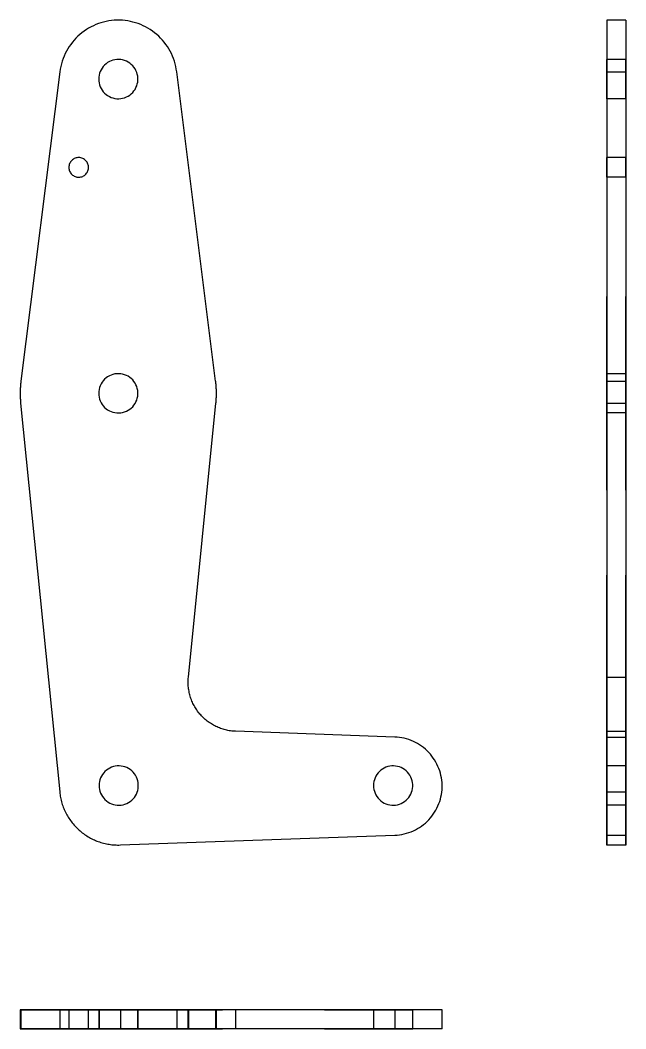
# Model space of a CAD drawing. Extents: x 0 to 0.593, y 0 to 0.988.
import ezdxf

# ---------------------------------------------------------------- set-up
doc = ezdxf.new("R2010")
doc.units = 0
doc.linetypes.add('HIDDEN', pattern=[0.040385, 0.026937, -0.013448])
for name, color, linetype in [('FRONT', 7, 'CONTINUOUS'), ('LEFT', 7, 'CONTINUOUS'), ('LEFT_HID', 7, 'HIDDEN'), ('TOP', 7, 'CONTINUOUS'), ('TOP_HID', 7, 'HIDDEN')]:
    doc.layers.add(name, color=color, linetype=linetype)

msp = doc.modelspace()

# ---------------------------------------------------------------- linework, layer by layer
at = {"layer": 'FRONT'}
for p, q in [((0.064847, 0.978455), (0.062657, 0.976968)), ((0.067103, 0.97984), (0.064847, 0.978455)), ((0.06942, 0.98112), (0.067103, 0.97984)), ((0.071793, 0.982293), (0.06942, 0.98112)), ((0.074217, 0.983355), (0.071793, 0.982293)), ((0.076688, 0.984305), (0.074217, 0.983355)), ((0.0792, 0.985141), (0.076688, 0.984305)), ((0.081747, 0.985861), (0.0792, 0.985141)), ((0.084325, 0.986463), (0.081747, 0.985861)), ((0.086928, 0.986946), (0.084325, 0.986463)), ((0.08955, 0.987309), (0.086928, 0.986946)), ((0.092186, 0.987552), (0.08955, 0.987309)), ((0.09483, 0.987673), (0.092186, 0.987552)), ((0.097477, 0.987673), (0.09483, 0.987673)), ((0.100122, 0.987552), (0.097477, 0.987673)), ((0.102758, 0.987309), (0.100122, 0.987552)), ((0.10538, 0.986946), (0.102758, 0.987309)), ((0.107983, 0.986463), (0.10538, 0.986946)), ((0.11056, 0.985861), (0.107983, 0.986463)), ((0.113108, 0.985141), (0.11056, 0.985861)), ((0.11562, 0.984305), (0.113108, 0.985141)), ((0.11809, 0.983355), (0.11562, 0.984305)), ((0.120515, 0.982293), (0.11809, 0.983355)), ((0.122888, 0.98112), (0.120515, 0.982293)), ((0.125205, 0.97984), (0.122888, 0.98112)), ((0.127461, 0.978455), (0.125205, 0.97984)), ((0.129651, 0.976968), (0.127461, 0.978455)), ((0.052852, 0.968118), (0.051149, 0.966092)), ((0.054646, 0.970065), (0.052852, 0.968118)), ((0.056528, 0.971927), (0.054646, 0.970065)), ((0.058493, 0.9737), (0.056528, 0.971927)), ((0.060537, 0.975382), (0.058493, 0.9737)), ((0.062657, 0.976968), (0.060537, 0.975382)), ((0.13177, 0.975382), (0.129651, 0.976968)), ((0.133815, 0.9737), (0.13177, 0.975382)), ((0.13578, 0.971927), (0.133815, 0.9737)), ((0.137662, 0.970065), (0.13578, 0.971927)), ((0.139456, 0.968118), (0.137662, 0.970065)), ((0.141159, 0.966092), (0.139456, 0.968118)), ((0.046621, 0.959574), (0.045316, 0.957271)), ((0.04803, 0.961815), (0.046621, 0.959574)), ((0.04954, 0.96399), (0.04803, 0.961815)), ((0.051149, 0.966092), (0.04954, 0.96399)), ((0.142768, 0.96399), (0.141159, 0.966092)), ((0.144278, 0.961815), (0.142768, 0.96399)), ((0.145687, 0.959574), (0.144278, 0.961815)), ((0.146991, 0.957271), (0.145687, 0.959574)), ((0.042054, 0.950037), (0.041192, 0.947534)), ((0.04303, 0.952497), (0.042054, 0.950037)), ((0.044119, 0.95491), (0.04303, 0.952497)), ((0.045316, 0.957271), (0.044119, 0.95491)), ((0.090945, 0.948508), (0.089128, 0.947897)), ((0.092814, 0.948935), (0.090945, 0.948508)), ((0.094717, 0.949173), (0.092814, 0.948935)), ((0.096633, 0.949221), (0.094717, 0.949173)), ((0.098545, 0.949077), (0.096633, 0.949221)), ((0.100433, 0.948745), (0.098545, 0.949077)), ((0.102279, 0.948225), (0.100433, 0.948745)), ((0.104063, 0.947525), (0.102279, 0.948225)), ((0.148189, 0.95491), (0.146991, 0.957271)), ((0.149277, 0.952497), (0.148189, 0.95491)), ((0.150253, 0.950037), (0.149277, 0.952497)), ((0.151116, 0.947534), (0.150253, 0.950037)), ((0.039305, 0.939826), (0.038914, 0.937208)), ((0.039816, 0.942423), (0.039305, 0.939826)), ((0.040445, 0.944994), (0.039816, 0.942423)), ((0.041192, 0.947534), (0.040445, 0.944994)), ((0.079265, 0.939193), (0.078433, 0.937466)), ((0.080265, 0.940829), (0.079265, 0.939193)), ((0.081422, 0.942357), (0.080265, 0.940829)), ((0.082726, 0.943763), (0.081422, 0.942357)), ((0.084164, 0.945031), (0.082726, 0.943763)), ((0.08572, 0.94615), (0.084164, 0.945031)), ((0.087381, 0.947109), (0.08572, 0.94615)), ((0.089128, 0.947897), (0.087381, 0.947109)), ((0.105769, 0.94665), (0.104063, 0.947525)), ((0.10738, 0.94561), (0.105769, 0.94665)), ((0.108879, 0.944415), (0.10738, 0.94561)), ((0.110251, 0.943076), (0.108879, 0.944415)), ((0.111483, 0.941608), (0.110251, 0.943076)), ((0.112563, 0.940024), (0.111483, 0.941608)), ((0.11348, 0.93834), (0.112563, 0.940024)), ((0.114225, 0.936573), (0.11348, 0.93834)), ((0.151862, 0.944994), (0.151116, 0.947534)), ((0.152492, 0.942423), (0.151862, 0.944994)), ((0.153003, 0.939826), (0.152492, 0.942423)), ((0.153394, 0.937208), (0.153003, 0.939826)), ((0.038914, 0.937208), (0.000754, 0.634323)), ((0.077019, 0.931911), (0.076923, 0.929996)), ((0.076923, 0.929996), (0.077019, 0.928081)), ((0.077304, 0.933806), (0.077019, 0.931911)), ((0.077777, 0.935664), (0.077304, 0.933806)), ((0.078433, 0.937466), (0.077777, 0.935664)), ((0.11479, 0.934741), (0.114225, 0.936573)), ((0.11517, 0.932862), (0.11479, 0.934741)), ((0.115361, 0.930955), (0.11517, 0.932862)), ((0.11517, 0.92713), (0.115361, 0.929037)), ((0.115361, 0.929037), (0.115361, 0.930955)), ((0.191554, 0.634323), (0.153394, 0.937208)), ((0.077019, 0.928081), (0.077304, 0.926185)), ((0.077304, 0.926185), (0.077777, 0.924328)), ((0.077777, 0.924328), (0.078433, 0.922526)), ((0.078433, 0.922526), (0.079265, 0.920799)), ((0.079265, 0.920799), (0.080265, 0.919163)), ((0.080265, 0.919163), (0.081422, 0.917635)), ((0.111483, 0.918384), (0.112563, 0.919968)), ((0.112563, 0.919968), (0.11348, 0.921652)), ((0.11348, 0.921652), (0.114225, 0.923419)), ((0.114225, 0.923419), (0.11479, 0.925251)), ((0.11479, 0.925251), (0.11517, 0.92713)), ((0.081422, 0.917635), (0.082726, 0.916229)), ((0.082726, 0.916229), (0.084164, 0.914961)), ((0.084164, 0.914961), (0.08572, 0.913842)), ((0.08572, 0.913842), (0.087381, 0.912883)), ((0.087381, 0.912883), (0.089128, 0.912095)), ((0.089128, 0.912095), (0.090945, 0.911484)), ((0.090945, 0.911484), (0.092814, 0.911057)), ((0.092814, 0.911057), (0.094717, 0.910819)), ((0.094717, 0.910819), (0.096633, 0.910771)), ((0.096633, 0.910771), (0.098545, 0.910914)), ((0.098545, 0.910914), (0.100433, 0.911247)), ((0.100433, 0.911247), (0.102279, 0.911767)), ((0.102279, 0.911767), (0.104063, 0.912467)), ((0.104063, 0.912467), (0.105769, 0.913342)), ((0.105769, 0.913342), (0.10738, 0.914382)), ((0.10738, 0.914382), (0.108879, 0.915577)), ((0.108879, 0.915577), (0.110251, 0.916916)), ((0.110251, 0.916916), (0.111483, 0.918384)), ((0.049972, 0.849715), (0.049394, 0.848951)), ((0.050624, 0.850418), (0.049972, 0.849715)), ((0.051343, 0.851052), (0.050624, 0.850418)), ((0.052121, 0.851612), (0.051343, 0.851052)), ((0.052952, 0.852091), (0.052121, 0.851612)), ((0.053825, 0.852485), (0.052952, 0.852091)), ((0.054734, 0.85279), (0.053825, 0.852485)), ((0.055669, 0.853004), (0.054734, 0.85279)), ((0.05662, 0.853123), (0.055669, 0.853004)), ((0.057578, 0.853147), (0.05662, 0.853123)), ((0.058534, 0.853075), (0.057578, 0.853147)), ((0.059478, 0.852909), (0.058534, 0.853075)), ((0.060401, 0.852649), (0.059478, 0.852909)), ((0.061293, 0.852299), (0.060401, 0.852649)), ((0.062146, 0.851862), (0.061293, 0.852299)), ((0.062951, 0.851342), (0.062146, 0.851862)), ((0.063701, 0.850744), (0.062951, 0.851342)), ((0.064387, 0.850075), (0.063701, 0.850744)), ((0.065003, 0.84934), (0.064387, 0.850075)), ((0.047771, 0.844492), (0.047723, 0.843534)), ((0.047723, 0.843534), (0.047771, 0.842577)), ((0.047914, 0.84544), (0.047771, 0.844492)), ((0.047771, 0.842577), (0.047914, 0.841629)), ((0.04815, 0.846369), (0.047914, 0.84544)), ((0.047914, 0.841629), (0.04815, 0.8407)), ((0.048478, 0.847269), (0.04815, 0.846369)), ((0.04815, 0.8407), (0.048478, 0.839799)), ((0.048894, 0.848133), (0.048478, 0.847269)), ((0.048478, 0.839799), (0.048894, 0.838936)), ((0.049394, 0.848951), (0.048894, 0.848133)), ((0.065543, 0.848548), (0.065003, 0.84934)), ((0.066001, 0.847706), (0.065543, 0.848548)), ((0.066374, 0.846823), (0.066001, 0.847706)), ((0.066001, 0.839362), (0.066374, 0.840246)), ((0.066656, 0.845907), (0.066374, 0.846823)), ((0.066374, 0.840246), (0.066656, 0.841162)), ((0.066846, 0.844968), (0.066656, 0.845907)), ((0.066656, 0.841162), (0.066846, 0.842101)), ((0.066942, 0.844014), (0.066846, 0.844968)), ((0.066846, 0.842101), (0.066942, 0.843055)), ((0.066942, 0.843055), (0.066942, 0.844014)), ((0.048894, 0.838936), (0.049394, 0.838118)), ((0.049394, 0.838118), (0.049972, 0.837354)), ((0.049972, 0.837354), (0.050624, 0.836651)), ((0.050624, 0.836651), (0.051343, 0.836017)), ((0.051343, 0.836017), (0.052121, 0.835457)), ((0.052121, 0.835457), (0.052952, 0.834978)), ((0.052952, 0.834978), (0.053825, 0.834584)), ((0.053825, 0.834584), (0.054734, 0.834278)), ((0.054734, 0.834278), (0.055669, 0.834065)), ((0.055669, 0.834065), (0.05662, 0.833946)), ((0.05662, 0.833946), (0.057578, 0.833922)), ((0.057578, 0.833922), (0.058534, 0.833994)), ((0.058534, 0.833994), (0.059478, 0.83416)), ((0.059478, 0.83416), (0.060401, 0.83442)), ((0.060401, 0.83442), (0.061293, 0.83477)), ((0.061293, 0.83477), (0.062146, 0.835207)), ((0.062146, 0.835207), (0.062951, 0.835727)), ((0.062951, 0.835727), (0.063701, 0.836325)), ((0.063701, 0.836325), (0.064387, 0.836994)), ((0.064387, 0.836994), (0.065003, 0.837729)), ((0.065003, 0.837729), (0.065543, 0.838521)), ((0.065543, 0.838521), (0.066001, 0.839362)), ((0.000514, 0.632233), (0.000494, 0.632042)), ((0.000534, 0.632423), (0.000514, 0.632233)), ((0.000554, 0.632613), (0.000534, 0.632423)), ((0.000575, 0.632803), (0.000554, 0.632613)), ((0.000596, 0.632993), (0.000575, 0.632803)), ((0.000617, 0.633183), (0.000596, 0.632993)), ((0.000639, 0.633373), (0.000617, 0.633183)), ((0.000662, 0.633563), (0.000639, 0.633373)), ((0.000684, 0.633753), (0.000662, 0.633563)), ((0.000707, 0.633943), (0.000684, 0.633753)), ((0.00073, 0.634133), (0.000707, 0.633943)), ((0.000754, 0.634323), (0.00073, 0.634133)), ((0.080265, 0.633137), (0.079265, 0.631501)), ((0.081422, 0.634665), (0.080265, 0.633137)), ((0.082726, 0.63607), (0.081422, 0.634665)), ((0.084164, 0.637339), (0.082726, 0.63607)), ((0.08572, 0.638458), (0.084164, 0.637339)), ((0.087381, 0.639417), (0.08572, 0.638458)), ((0.089128, 0.640205), (0.087381, 0.639417)), ((0.090945, 0.640816), (0.089128, 0.640205)), ((0.092814, 0.641242), (0.090945, 0.640816)), ((0.094717, 0.641481), (0.092814, 0.641242)), ((0.096633, 0.641528), (0.094717, 0.641481)), ((0.098545, 0.641385), (0.096633, 0.641528)), ((0.100433, 0.641052), (0.098545, 0.641385)), ((0.102279, 0.640533), (0.100433, 0.641052)), ((0.104063, 0.639833), (0.102279, 0.640533)), ((0.105769, 0.638958), (0.104063, 0.639833)), ((0.10738, 0.637918), (0.105769, 0.638958)), ((0.108879, 0.636723), (0.10738, 0.637918)), ((0.110251, 0.635384), (0.108879, 0.636723)), ((0.111483, 0.633915), (0.110251, 0.635384)), ((0.112563, 0.632331), (0.111483, 0.633915)), ((0.11348, 0.630648), (0.112563, 0.632331)), ((0.191596, 0.633981), (0.191554, 0.634323)), ((0.191637, 0.63364), (0.191596, 0.633981)), ((0.191677, 0.633298), (0.191637, 0.63364)), ((0.191716, 0.632956), (0.191677, 0.633298)), ((0.191753, 0.632614), (0.191716, 0.632956)), ((0.19179, 0.632271), (0.191753, 0.632614)), ((0.191825, 0.631929), (0.19179, 0.632271)), ((0.000001, 0.622686), (0, 0.622495)), ((0, 0.622495), (0, 0.622304)), ((0, 0.622304), (0, 0.622151)), ((0.000002, 0.622878), (0.000001, 0.622686)), ((0.000003, 0.623069), (0.000002, 0.622878)), ((0.000005, 0.62326), (0.000003, 0.623069)), ((0.000007, 0.623451), (0.000005, 0.62326)), ((0.000009, 0.623643), (0.000007, 0.623451)), ((0.000012, 0.623834), (0.000009, 0.623643)), ((0.000015, 0.624025), (0.000012, 0.623834)), ((0.000019, 0.624216), (0.000015, 0.624025)), ((0.000023, 0.624408), (0.000019, 0.624216)), ((0.000027, 0.624599), (0.000023, 0.624408)), ((0.000032, 0.62479), (0.000027, 0.624599)), ((0.000037, 0.624981), (0.000032, 0.62479)), ((0.000043, 0.625172), (0.000037, 0.624981)), ((0.000049, 0.625364), (0.000043, 0.625172)), ((0.000055, 0.625555), (0.000049, 0.625364)), ((0.000062, 0.625746), (0.000055, 0.625555)), ((0.000069, 0.625937), (0.000062, 0.625746)), ((0.000076, 0.626128), (0.000069, 0.625937)), ((0.000084, 0.626319), (0.000076, 0.626128)), ((0.000092, 0.626511), (0.000084, 0.626319)), ((0.000101, 0.626702), (0.000092, 0.626511)), ((0.00011, 0.626893), (0.000101, 0.626702)), ((0.000119, 0.627084), (0.00011, 0.626893)), ((0.000129, 0.627275), (0.000119, 0.627084)), ((0.000139, 0.627466), (0.000129, 0.627275)), ((0.000149, 0.627657), (0.000139, 0.627466)), ((0.00016, 0.627848), (0.000149, 0.627657)), ((0.000171, 0.628039), (0.00016, 0.627848)), ((0.000183, 0.62823), (0.000171, 0.628039)), ((0.000195, 0.628421), (0.000183, 0.62823)), ((0.000207, 0.628611), (0.000195, 0.628421)), ((0.00022, 0.628802), (0.000207, 0.628611)), ((0.000233, 0.628993), (0.00022, 0.628802)), ((0.000246, 0.629184), (0.000233, 0.628993)), ((0.00026, 0.629375), (0.000246, 0.629184)), ((0.000275, 0.629565), (0.00026, 0.629375)), ((0.000289, 0.629756), (0.000275, 0.629565)), ((0.000304, 0.629947), (0.000289, 0.629756)), ((0.00032, 0.630138), (0.000304, 0.629947)), ((0.000335, 0.630328), (0.00032, 0.630138)), ((0.000352, 0.630519), (0.000335, 0.630328)), ((0.000368, 0.630709), (0.000352, 0.630519)), ((0.000385, 0.6309), (0.000368, 0.630709)), ((0.000402, 0.63109), (0.000385, 0.6309)), ((0.00042, 0.631281), (0.000402, 0.63109)), ((0.000438, 0.631471), (0.00042, 0.631281)), ((0.000456, 0.631662), (0.000438, 0.631471)), ((0.000475, 0.631852), (0.000456, 0.631662)), ((0.000494, 0.632042), (0.000475, 0.631852)), ((0.077019, 0.624218), (0.076923, 0.622304)), ((0.076923, 0.622304), (0.077019, 0.620389)), ((0.077304, 0.626114), (0.077019, 0.624218)), ((0.077777, 0.627972), (0.077304, 0.626114)), ((0.078433, 0.629774), (0.077777, 0.627972)), ((0.079265, 0.631501), (0.078433, 0.629774)), ((0.114225, 0.628881), (0.11348, 0.630648)), ((0.11479, 0.627049), (0.114225, 0.628881)), ((0.11517, 0.62517), (0.11479, 0.627049)), ((0.115361, 0.623262), (0.11517, 0.62517)), ((0.115361, 0.621345), (0.115361, 0.623262)), ((0.191859, 0.631587), (0.191825, 0.631929)), ((0.191891, 0.631244), (0.191859, 0.631587)), ((0.191923, 0.630901), (0.191891, 0.631244)), ((0.191953, 0.630558), (0.191923, 0.630901)), ((0.191982, 0.630215), (0.191953, 0.630558)), ((0.192009, 0.629872), (0.191982, 0.630215)), ((0.192036, 0.629529), (0.192009, 0.629872)), ((0.192061, 0.629186), (0.192036, 0.629529)), ((0.192085, 0.628843), (0.192061, 0.629186)), ((0.192108, 0.628499), (0.192085, 0.628843)), ((0.192129, 0.628156), (0.192108, 0.628499)), ((0.19215, 0.627812), (0.192129, 0.628156)), ((0.192169, 0.627469), (0.19215, 0.627812)), ((0.192187, 0.627125), (0.192169, 0.627469)), ((0.192203, 0.626781), (0.192187, 0.627125)), ((0.192219, 0.626437), (0.192203, 0.626781)), ((0.192233, 0.626094), (0.192219, 0.626437)), ((0.192246, 0.62575), (0.192233, 0.626094)), ((0.192258, 0.625406), (0.192246, 0.62575)), ((0.192268, 0.625062), (0.192258, 0.625406)), ((0.192277, 0.624718), (0.192268, 0.625062)), ((0.192285, 0.624374), (0.192277, 0.624718)), ((0.192292, 0.624029), (0.192285, 0.624374)), ((0.192298, 0.623685), (0.192292, 0.624029)), ((0.192302, 0.623341), (0.192298, 0.623685)), ((0.192305, 0.622997), (0.192302, 0.623341)), ((0.192307, 0.622653), (0.192305, 0.622997)), ((0.192308, 0.622309), (0.192307, 0.622653)), ((0.192307, 0.621965), (0.192308, 0.622309)), ((0, 0.622151), (0, 0.621998)), ((0, 0.621998), (0.000001, 0.621845)), ((0.000001, 0.621845), (0.000002, 0.621692)), ((0.000002, 0.621692), (0.000003, 0.621539)), ((0.000003, 0.621539), (0.000004, 0.621386)), ((0.000004, 0.621386), (0.000006, 0.621234)), ((0.000006, 0.621234), (0.000008, 0.621081)), ((0.000008, 0.621081), (0.00001, 0.620928)), ((0.00001, 0.620928), (0.000012, 0.620775)), ((0.000012, 0.620775), (0.000015, 0.620622)), ((0.000015, 0.620622), (0.000018, 0.620469)), ((0.000018, 0.620469), (0.000021, 0.620316)), ((0.000021, 0.620316), (0.000024, 0.620164)), ((0.000024, 0.620164), (0.000027, 0.620011)), ((0.000027, 0.620011), (0.000031, 0.619858)), ((0.000031, 0.619858), (0.000035, 0.619705)), ((0.000035, 0.619705), (0.000039, 0.619552)), ((0.000039, 0.619552), (0.000044, 0.619399)), ((0.000044, 0.619399), (0.000049, 0.619247)), ((0.000049, 0.619247), (0.000054, 0.619094)), ((0.000054, 0.619094), (0.000059, 0.618941)), ((0.000059, 0.618941), (0.000064, 0.618788)), ((0.000064, 0.618788), (0.00007, 0.618635)), ((0.00007, 0.618635), (0.000076, 0.618483)), ((0.000076, 0.618483), (0.000082, 0.61833)), ((0.000082, 0.61833), (0.000089, 0.618177)), ((0.000089, 0.618177), (0.000095, 0.618024)), ((0.000095, 0.618024), (0.000102, 0.617872)), ((0.000102, 0.617872), (0.000109, 0.617719)), ((0.000109, 0.617719), (0.000117, 0.617566)), ((0.000117, 0.617566), (0.000124, 0.617414)), ((0.000124, 0.617414), (0.000132, 0.617261)), ((0.000132, 0.617261), (0.00014, 0.617108)), ((0.00014, 0.617108), (0.000149, 0.616956)), ((0.000149, 0.616956), (0.000157, 0.616803)), ((0.000157, 0.616803), (0.000166, 0.61665)), ((0.000166, 0.61665), (0.000175, 0.616498)), ((0.000175, 0.616498), (0.000185, 0.616345)), ((0.000185, 0.616345), (0.000194, 0.616193)), ((0.000194, 0.616193), (0.000204, 0.61604)), ((0.000204, 0.61604), (0.000214, 0.615887)), ((0.000214, 0.615887), (0.000225, 0.615735)), ((0.000225, 0.615735), (0.000235, 0.615582)), ((0.000235, 0.615582), (0.000246, 0.61543)), ((0.000246, 0.61543), (0.000257, 0.615277)), ((0.000257, 0.615277), (0.000268, 0.615125)), ((0.000268, 0.615125), (0.00028, 0.614973)), ((0.00028, 0.614973), (0.000292, 0.61482)), ((0.000292, 0.61482), (0.000304, 0.614668)), ((0.000304, 0.614668), (0.000316, 0.614515)), ((0.000316, 0.614515), (0.000328, 0.614363)), ((0.000328, 0.614363), (0.000341, 0.614211)), ((0.000341, 0.614211), (0.000354, 0.614058)), ((0.000354, 0.614058), (0.000367, 0.613906)), ((0.000367, 0.613906), (0.000381, 0.613754)), ((0.000381, 0.613754), (0.000395, 0.613601)), ((0.000395, 0.613601), (0.000409, 0.613449)), ((0.000409, 0.613449), (0.000423, 0.613297)), ((0.000423, 0.613297), (0.000437, 0.613145)), ((0.000437, 0.613145), (0.000452, 0.612993)), ((0.000452, 0.612993), (0.000467, 0.61284)), ((0.000467, 0.61284), (0.000482, 0.612688)), ((0.000482, 0.612688), (0.038751, 0.231919)), ((0.077019, 0.620389), (0.077304, 0.618493)), ((0.077304, 0.618493), (0.077777, 0.616635)), ((0.077777, 0.616635), (0.078433, 0.614834)), ((0.078433, 0.614834), (0.079265, 0.613106)), ((0.079265, 0.613106), (0.080265, 0.611471)), ((0.112563, 0.612276), (0.11348, 0.61396)), ((0.11348, 0.61396), (0.114225, 0.615726)), ((0.114225, 0.615726), (0.11479, 0.617558)), ((0.11479, 0.617558), (0.11517, 0.619437)), ((0.11517, 0.619437), (0.115361, 0.621345)), ((0.164847, 0.34425), (0.191826, 0.612688)), ((0.191826, 0.612688), (0.19186, 0.613031)), ((0.19186, 0.613031), (0.191892, 0.613373)), ((0.191892, 0.613373), (0.191923, 0.613716)), ((0.191923, 0.613716), (0.191954, 0.614059)), ((0.191954, 0.614059), (0.191982, 0.614402)), ((0.191982, 0.614402), (0.19201, 0.614745)), ((0.19201, 0.614745), (0.192037, 0.615088)), ((0.192037, 0.615088), (0.192062, 0.615431)), ((0.192062, 0.615431), (0.192086, 0.615775)), ((0.192086, 0.615775), (0.192109, 0.616118)), ((0.192109, 0.616118), (0.19213, 0.616462)), ((0.19213, 0.616462), (0.19215, 0.616805)), ((0.19215, 0.616805), (0.192169, 0.617149)), ((0.192169, 0.617149), (0.192187, 0.617492)), ((0.192187, 0.617492), (0.192204, 0.617836)), ((0.192204, 0.617836), (0.192219, 0.61818)), ((0.192219, 0.61818), (0.192233, 0.618524)), ((0.192233, 0.618524), (0.192246, 0.618868)), ((0.192246, 0.618868), (0.192258, 0.619212)), ((0.192258, 0.619212), (0.192268, 0.619556)), ((0.192268, 0.619556), (0.192278, 0.6199)), ((0.192278, 0.6199), (0.192286, 0.620244)), ((0.192286, 0.620244), (0.192292, 0.620588)), ((0.192292, 0.620588), (0.192298, 0.620932)), ((0.192298, 0.620932), (0.192302, 0.621276)), ((0.192302, 0.621276), (0.192305, 0.62162)), ((0.192305, 0.62162), (0.192307, 0.621965)), ((0.080265, 0.611471), (0.081422, 0.609942)), ((0.081422, 0.609942), (0.082726, 0.608537)), ((0.082726, 0.608537), (0.084164, 0.607268)), ((0.084164, 0.607268), (0.08572, 0.606149)), ((0.08572, 0.606149), (0.087381, 0.605191)), ((0.087381, 0.605191), (0.089128, 0.604402)), ((0.089128, 0.604402), (0.090945, 0.603792)), ((0.090945, 0.603792), (0.092814, 0.603365)), ((0.092814, 0.603365), (0.094717, 0.603127)), ((0.094717, 0.603127), (0.096633, 0.603079)), ((0.096633, 0.603079), (0.098545, 0.603222)), ((0.098545, 0.603222), (0.100433, 0.603555)), ((0.100433, 0.603555), (0.102279, 0.604074)), ((0.102279, 0.604074), (0.104063, 0.604775)), ((0.104063, 0.604775), (0.105769, 0.605649)), ((0.105769, 0.605649), (0.10738, 0.606689)), ((0.10738, 0.606689), (0.108879, 0.607885)), ((0.108879, 0.607885), (0.110251, 0.609223)), ((0.110251, 0.609223), (0.111483, 0.610692)), ((0.111483, 0.610692), (0.112563, 0.612276)), ((0.164606, 0.339259), (0.164617, 0.340509)), ((0.164626, 0.338009), (0.164606, 0.339259)), ((0.164617, 0.340509), (0.164661, 0.341758)), ((0.16468, 0.33676), (0.164626, 0.338009)), ((0.164661, 0.341758), (0.164738, 0.343005)), ((0.164765, 0.335513), (0.16468, 0.33676)), ((0.164738, 0.343005), (0.164847, 0.34425)), ((0.164883, 0.334269), (0.164765, 0.335513)), ((0.165033, 0.333028), (0.164883, 0.334269)), ((0.165216, 0.331792), (0.165033, 0.333028)), ((0.16543, 0.330561), (0.165216, 0.331792)), ((0.165676, 0.329335), (0.16543, 0.330561)), ((0.165954, 0.328117), (0.165676, 0.329335)), ((0.166264, 0.326906), (0.165954, 0.328117)), ((0.166605, 0.325703), (0.166264, 0.326906)), ((0.166977, 0.32451), (0.166605, 0.325703)), ((0.167379, 0.323327), (0.166977, 0.32451)), ((0.167813, 0.322154), (0.167379, 0.323327)), ((0.168276, 0.320994), (0.167813, 0.322154)), ((0.16877, 0.319846), (0.168276, 0.320994)), ((0.169293, 0.31871), (0.16877, 0.319846)), ((0.169846, 0.317589), (0.169293, 0.31871)), ((0.170427, 0.316483), (0.169846, 0.317589)), ((0.171037, 0.315392), (0.170427, 0.316483)), ((0.171675, 0.314317), (0.171037, 0.315392)), ((0.172341, 0.313259), (0.171675, 0.314317)), ((0.173034, 0.312219), (0.172341, 0.313259)), ((0.173753, 0.311197), (0.173034, 0.312219)), ((0.174499, 0.310195), (0.173753, 0.311197)), ((0.175271, 0.309212), (0.174499, 0.310195)), ((0.176068, 0.308249), (0.175271, 0.309212)), ((0.17689, 0.307307), (0.176068, 0.308249)), ((0.177736, 0.306387), (0.17689, 0.307307)), ((0.178605, 0.305489), (0.177736, 0.306387)), ((0.179498, 0.304614), (0.178605, 0.305489)), ((0.180413, 0.303763), (0.179498, 0.304614)), ((0.18135, 0.302935), (0.180413, 0.303763)), ((0.182307, 0.302132), (0.18135, 0.302935)), ((0.183286, 0.301355), (0.182307, 0.302132)), ((0.184284, 0.300602), (0.183286, 0.301355)), ((0.185301, 0.299876), (0.184284, 0.300602)), ((0.186337, 0.299177), (0.185301, 0.299876)), ((0.187391, 0.298505), (0.186337, 0.299177)), ((0.188462, 0.29786), (0.187391, 0.298505)), ((0.189549, 0.297244), (0.188462, 0.29786)), ((0.190652, 0.296656), (0.189549, 0.297244)), ((0.19177, 0.296096), (0.190652, 0.296656)), ((0.192901, 0.295566), (0.19177, 0.296096)), ((0.194047, 0.295066), (0.192901, 0.295566)), ((0.195205, 0.294595), (0.194047, 0.295066)), ((0.196374, 0.294154), (0.195205, 0.294595)), ((0.197555, 0.293744), (0.196374, 0.294154)), ((0.198746, 0.293365), (0.197555, 0.293744)), ((0.199946, 0.293017), (0.198746, 0.293365)), ((0.201155, 0.2927), (0.199946, 0.293017)), ((0.202372, 0.292415), (0.201155, 0.2927)), ((0.203596, 0.292161), (0.202372, 0.292415)), ((0.204826, 0.291939), (0.203596, 0.292161)), ((0.206061, 0.291749), (0.204826, 0.291939)), ((0.207301, 0.291591), (0.206061, 0.291749)), ((0.208545, 0.291466), (0.207301, 0.291591)), ((0.209791, 0.291373), (0.208545, 0.291466)), ((0.211039, 0.291312), (0.209791, 0.291373)), ((0.367102, 0.285735), (0.211039, 0.291312)), ((0.36944, 0.285594), (0.367102, 0.285735)), ((0.371769, 0.285339), (0.36944, 0.285594)), ((0.374083, 0.284972), (0.371769, 0.285339)), ((0.376376, 0.284492), (0.374083, 0.284972)), ((0.378642, 0.283901), (0.376376, 0.284492)), ((0.380878, 0.2832), (0.378642, 0.283901)), ((0.383077, 0.282392), (0.380878, 0.2832)), ((0.385233, 0.281477), (0.383077, 0.282392)), ((0.387343, 0.280458), (0.385233, 0.281477)), ((0.3894, 0.279337), (0.387343, 0.280458)), ((0.3914, 0.278118), (0.3894, 0.279337)), ((0.393339, 0.276803), (0.3914, 0.278118)), ((0.395211, 0.275395), (0.393339, 0.276803)), ((0.397013, 0.273897), (0.395211, 0.275395)), ((0.398739, 0.272313), (0.397013, 0.273897)), ((0.400386, 0.270647), (0.398739, 0.272313)), ((0.40195, 0.268903), (0.400386, 0.270647)), ((0.403427, 0.267085), (0.40195, 0.268903)), ((0.404814, 0.265197), (0.403427, 0.267085)), ((0.093213, 0.257171), (0.091344, 0.256744)), ((0.095115, 0.257409), (0.093213, 0.257171)), ((0.097032, 0.257457), (0.095115, 0.257409)), ((0.098944, 0.257314), (0.097032, 0.257457)), ((0.100832, 0.256981), (0.098944, 0.257314)), ((0.102677, 0.256462), (0.100832, 0.256981)), ((0.36211, 0.257171), (0.360241, 0.256744)), ((0.364012, 0.257409), (0.36211, 0.257171)), ((0.365929, 0.257457), (0.364012, 0.257409)), ((0.367841, 0.257314), (0.365929, 0.257457)), ((0.369729, 0.256981), (0.367841, 0.257314)), ((0.371574, 0.256462), (0.369729, 0.256981)), ((0.406107, 0.263243), (0.404814, 0.265197)), ((0.407304, 0.261229), (0.406107, 0.263243)), ((0.408401, 0.259159), (0.407304, 0.261229)), ((0.409396, 0.257038), (0.408401, 0.259159)), ((0.410286, 0.254871), (0.409396, 0.257038)), ((0.079664, 0.247429), (0.078832, 0.245702)), ((0.080663, 0.249065), (0.079664, 0.247429)), ((0.081821, 0.250594), (0.080663, 0.249065)), ((0.083125, 0.251999), (0.081821, 0.250594)), ((0.084562, 0.253267), (0.083125, 0.251999)), ((0.086119, 0.254387), (0.084562, 0.253267)), ((0.087779, 0.255345), (0.086119, 0.254387)), ((0.089527, 0.256134), (0.087779, 0.255345)), ((0.091344, 0.256744), (0.089527, 0.256134)), ((0.104462, 0.255761), (0.102677, 0.256462)), ((0.106168, 0.254887), (0.104462, 0.255761)), ((0.107778, 0.253846), (0.106168, 0.254887)), ((0.109277, 0.252651), (0.107778, 0.253846)), ((0.11065, 0.251313), (0.109277, 0.252651)), ((0.111882, 0.249844), (0.11065, 0.251313)), ((0.112962, 0.24826), (0.111882, 0.249844)), ((0.113879, 0.246576), (0.112962, 0.24826)), ((0.348561, 0.247429), (0.347729, 0.245702)), ((0.34956, 0.249065), (0.348561, 0.247429)), ((0.350718, 0.250594), (0.34956, 0.249065)), ((0.352022, 0.251999), (0.350718, 0.250594)), ((0.353459, 0.253267), (0.352022, 0.251999)), ((0.355016, 0.254387), (0.353459, 0.253267)), ((0.356676, 0.255345), (0.355016, 0.254387)), ((0.358424, 0.256134), (0.356676, 0.255345)), ((0.360241, 0.256744), (0.358424, 0.256134)), ((0.373359, 0.255761), (0.371574, 0.256462)), ((0.375065, 0.254887), (0.373359, 0.255761)), ((0.376675, 0.253846), (0.375065, 0.254887)), ((0.378174, 0.252651), (0.376675, 0.253846)), ((0.379547, 0.251313), (0.378174, 0.252651)), ((0.380779, 0.249844), (0.379547, 0.251313)), ((0.381859, 0.24826), (0.380779, 0.249844)), ((0.382776, 0.246576), (0.381859, 0.24826)), ((0.41107, 0.252664), (0.410286, 0.254871)), ((0.411745, 0.250421), (0.41107, 0.252664)), ((0.41231, 0.248147), (0.411745, 0.250421)), ((0.412764, 0.245849), (0.41231, 0.248147)), ((0.077417, 0.240147), (0.077322, 0.238232)), ((0.077322, 0.238232), (0.077417, 0.236317)), ((0.077703, 0.242043), (0.077417, 0.240147)), ((0.078176, 0.243901), (0.077703, 0.242043)), ((0.078832, 0.245702), (0.078176, 0.243901)), ((0.114623, 0.24481), (0.113879, 0.246576)), ((0.115189, 0.242978), (0.114623, 0.24481)), ((0.115568, 0.241098), (0.115189, 0.242978)), ((0.115759, 0.239191), (0.115568, 0.241098)), ((0.115568, 0.235366), (0.115759, 0.237274)), ((0.115759, 0.237274), (0.115759, 0.239191)), ((0.346314, 0.240147), (0.346219, 0.238232)), ((0.346219, 0.238232), (0.346314, 0.236317)), ((0.3466, 0.242043), (0.346314, 0.240147)), ((0.347073, 0.243901), (0.3466, 0.242043)), ((0.347729, 0.245702), (0.347073, 0.243901)), ((0.383521, 0.24481), (0.382776, 0.246576)), ((0.384086, 0.242978), (0.383521, 0.24481)), ((0.384466, 0.241098), (0.384086, 0.242978)), ((0.384656, 0.239191), (0.384466, 0.241098)), ((0.384466, 0.235366), (0.384656, 0.237274)), ((0.384656, 0.237274), (0.384656, 0.239191)), ((0.413105, 0.243531), (0.412764, 0.245849)), ((0.413333, 0.2412), (0.413105, 0.243531)), ((0.413447, 0.23886), (0.413333, 0.2412)), ((0.413447, 0.236517), (0.413447, 0.23886)), ((0.038751, 0.231919), (0.038905, 0.230548)), ((0.038905, 0.230548), (0.039092, 0.229182)), ((0.039092, 0.229182), (0.039312, 0.22782)), ((0.039312, 0.22782), (0.039564, 0.226464)), ((0.077417, 0.236317), (0.077703, 0.234422)), ((0.077703, 0.234422), (0.078176, 0.232564)), ((0.078176, 0.232564), (0.078832, 0.230762)), ((0.078832, 0.230762), (0.079664, 0.229035)), ((0.079664, 0.229035), (0.080663, 0.227399)), ((0.080663, 0.227399), (0.081821, 0.225871)), ((0.111882, 0.226621), (0.112962, 0.228205)), ((0.112962, 0.228205), (0.113879, 0.229888)), ((0.113879, 0.229888), (0.114623, 0.231655)), ((0.114623, 0.231655), (0.115189, 0.233487)), ((0.115189, 0.233487), (0.115568, 0.235366)), ((0.346314, 0.236317), (0.3466, 0.234422)), ((0.3466, 0.234422), (0.347073, 0.232564)), ((0.347073, 0.232564), (0.347729, 0.230762)), ((0.347729, 0.230762), (0.348561, 0.229035)), ((0.348561, 0.229035), (0.34956, 0.227399)), ((0.34956, 0.227399), (0.350718, 0.225871)), ((0.380779, 0.226621), (0.381859, 0.228205)), ((0.381859, 0.228205), (0.382776, 0.229888)), ((0.382776, 0.229888), (0.383521, 0.231655)), ((0.383521, 0.231655), (0.384086, 0.233487)), ((0.384086, 0.233487), (0.384466, 0.235366)), ((0.411745, 0.224956), (0.41231, 0.227229)), ((0.41231, 0.227229), (0.412764, 0.229528)), ((0.412764, 0.229528), (0.413105, 0.231845)), ((0.413105, 0.231845), (0.413333, 0.234177)), ((0.413333, 0.234177), (0.413447, 0.236517)), ((0.039564, 0.226464), (0.039849, 0.225114)), ((0.039849, 0.225114), (0.040165, 0.223771)), ((0.040165, 0.223771), (0.040514, 0.222437)), ((0.040514, 0.222437), (0.040895, 0.221111)), ((0.040895, 0.221111), (0.041307, 0.219794)), ((0.041307, 0.219794), (0.04175, 0.218488)), ((0.04175, 0.218488), (0.042225, 0.217193)), ((0.081821, 0.225871), (0.083125, 0.224466)), ((0.083125, 0.224466), (0.084562, 0.223197)), ((0.084562, 0.223197), (0.086119, 0.222078)), ((0.086119, 0.222078), (0.087779, 0.221119)), ((0.087779, 0.221119), (0.089527, 0.220331)), ((0.089527, 0.220331), (0.091344, 0.21972)), ((0.091344, 0.21972), (0.093213, 0.219294)), ((0.093213, 0.219294), (0.095115, 0.219055)), ((0.095115, 0.219055), (0.097032, 0.219007)), ((0.097032, 0.219007), (0.098944, 0.219151)), ((0.098944, 0.219151), (0.100832, 0.219484)), ((0.100832, 0.219484), (0.102677, 0.220003)), ((0.102677, 0.220003), (0.104462, 0.220703)), ((0.104462, 0.220703), (0.106168, 0.221578)), ((0.106168, 0.221578), (0.107778, 0.222618)), ((0.107778, 0.222618), (0.109277, 0.223813)), ((0.109277, 0.223813), (0.11065, 0.225152)), ((0.11065, 0.225152), (0.111882, 0.226621)), ((0.350718, 0.225871), (0.352022, 0.224466)), ((0.352022, 0.224466), (0.353459, 0.223197)), ((0.353459, 0.223197), (0.355016, 0.222078)), ((0.355016, 0.222078), (0.356676, 0.221119)), ((0.356676, 0.221119), (0.358424, 0.220331)), ((0.358424, 0.220331), (0.360241, 0.21972)), ((0.360241, 0.21972), (0.36211, 0.219294)), ((0.36211, 0.219294), (0.364012, 0.219055)), ((0.364012, 0.219055), (0.365929, 0.219007)), ((0.365929, 0.219007), (0.367841, 0.219151)), ((0.367841, 0.219151), (0.369729, 0.219484)), ((0.369729, 0.219484), (0.371574, 0.220003)), ((0.371574, 0.220003), (0.373359, 0.220703)), ((0.373359, 0.220703), (0.375065, 0.221578)), ((0.375065, 0.221578), (0.376675, 0.222618)), ((0.376675, 0.222618), (0.378174, 0.223813)), ((0.378174, 0.223813), (0.379547, 0.225152)), ((0.379547, 0.225152), (0.380779, 0.226621)), ((0.408401, 0.216217), (0.409396, 0.218338)), ((0.409396, 0.218338), (0.410286, 0.220505)), ((0.410286, 0.220505), (0.41107, 0.222713)), ((0.41107, 0.222713), (0.411745, 0.224956)), ((0.042225, 0.217193), (0.04273, 0.21591)), ((0.04273, 0.21591), (0.043266, 0.214639)), ((0.043266, 0.214639), (0.043832, 0.213381)), ((0.043832, 0.213381), (0.044428, 0.212137)), ((0.044428, 0.212137), (0.045054, 0.210907)), ((0.045054, 0.210907), (0.045709, 0.209693)), ((0.045709, 0.209693), (0.046393, 0.208495)), ((0.046393, 0.208495), (0.047105, 0.207314)), ((0.40195, 0.206473), (0.403427, 0.208292)), ((0.403427, 0.208292), (0.404814, 0.21018)), ((0.404814, 0.21018), (0.406107, 0.212133)), ((0.406107, 0.212133), (0.407304, 0.214147)), ((0.407304, 0.214147), (0.408401, 0.216217)), ((0.047105, 0.207314), (0.047845, 0.20615)), ((0.047845, 0.20615), (0.048613, 0.205004)), ((0.048613, 0.205004), (0.049408, 0.203877)), ((0.049408, 0.203877), (0.05023, 0.202769)), ((0.05023, 0.202769), (0.051078, 0.201681)), ((0.051078, 0.201681), (0.051951, 0.200613)), ((0.051951, 0.200613), (0.05285, 0.199567)), ((0.05285, 0.199567), (0.053774, 0.198543)), ((0.053774, 0.198543), (0.054722, 0.197541)), ((0.054722, 0.197541), (0.055694, 0.196562)), ((0.3914, 0.197259), (0.393339, 0.198574)), ((0.393339, 0.198574), (0.395211, 0.199982)), ((0.395211, 0.199982), (0.397013, 0.20148)), ((0.397013, 0.20148), (0.398739, 0.203063)), ((0.398739, 0.203063), (0.400386, 0.204729)), ((0.400386, 0.204729), (0.40195, 0.206473)), ((0.055694, 0.196562), (0.056689, 0.195606)), ((0.056689, 0.195606), (0.057706, 0.194675)), ((0.057706, 0.194675), (0.058745, 0.193768)), ((0.058745, 0.193768), (0.059806, 0.192886)), ((0.059806, 0.192886), (0.060888, 0.19203)), ((0.060888, 0.19203), (0.061989, 0.1912)), ((0.061989, 0.1912), (0.063111, 0.190396)), ((0.063111, 0.190396), (0.064251, 0.18962)), ((0.064251, 0.18962), (0.065409, 0.188871)), ((0.065409, 0.188871), (0.066585, 0.18815)), ((0.066585, 0.18815), (0.067778, 0.187457)), ((0.098214, 0.180033), (0.367102, 0.189642)), ((0.367102, 0.189642), (0.36944, 0.189783)), ((0.36944, 0.189783), (0.371769, 0.190037)), ((0.371769, 0.190037), (0.374083, 0.190405)), ((0.374083, 0.190405), (0.376376, 0.190885)), ((0.376376, 0.190885), (0.378642, 0.191476)), ((0.378642, 0.191476), (0.380878, 0.192176)), ((0.380878, 0.192176), (0.383077, 0.192985)), ((0.383077, 0.192985), (0.385233, 0.1939)), ((0.385233, 0.1939), (0.387343, 0.194919)), ((0.387343, 0.194919), (0.3894, 0.196039)), ((0.3894, 0.196039), (0.3914, 0.197259)), ((0.067778, 0.187457), (0.068987, 0.186793)), ((0.068987, 0.186793), (0.070211, 0.186158)), ((0.070211, 0.186158), (0.071451, 0.185552)), ((0.071451, 0.185552), (0.072704, 0.184977)), ((0.072704, 0.184977), (0.073971, 0.184431)), ((0.073971, 0.184431), (0.075251, 0.183916)), ((0.075251, 0.183916), (0.076542, 0.183432)), ((0.076542, 0.183432), (0.077845, 0.182978)), ((0.077845, 0.182978), (0.079158, 0.182556)), ((0.079158, 0.182556), (0.080481, 0.182166)), ((0.080481, 0.182166), (0.081813, 0.181807)), ((0.081813, 0.181807), (0.083153, 0.18148)), ((0.083153, 0.18148), (0.084501, 0.181185)), ((0.084501, 0.181185), (0.085855, 0.180923)), ((0.085855, 0.180923), (0.087215, 0.180693)), ((0.087215, 0.180693), (0.088581, 0.180495)), ((0.088581, 0.180495), (0.08995, 0.18033)), ((0.08995, 0.18033), (0.091323, 0.180199)), ((0.091323, 0.180199), (0.092699, 0.1801)), ((0.092699, 0.1801), (0.094077, 0.180033)), ((0.094077, 0.180033), (0.095456, 0.18)), ((0.095456, 0.18), (0.096835, 0.18)), ((0.096835, 0.18), (0.098214, 0.180033))]:
    msp.add_line(p, q, dxfattribs=at)
at = {"layer": 'LEFT'}
for p, q in [((0.574986, 0.987692), (0.574986, 0.937212)), ((0.593447, 0.987692), (0.574986, 0.987692)), ((0.593447, 0.987692), (0.593447, 0.937212)), ((0.574986, 0.937212), (0.574986, 0.634327)), ((0.574986, 0.937212), (0.593447, 0.937212)), ((0.593447, 0.937212), (0.593447, 0.634327)), ((0.574986, 0.634327), (0.574986, 0.622308)), ((0.574986, 0.634327), (0.593447, 0.634327)), ((0.593447, 0.634327), (0.593447, 0.622308)), ((0.574986, 0.622308), (0.574986, 0.612692)), ((0.593447, 0.622308), (0.593447, 0.612692)), ((0.574986, 0.612692), (0.574986, 0.231923)), ((0.574986, 0.612692), (0.593447, 0.612692)), ((0.593447, 0.612692), (0.593447, 0.231923)), ((0.574986, 0.231923), (0.574986, 0.18)), ((0.574986, 0.231923), (0.593447, 0.231923)), ((0.593447, 0.231923), (0.593447, 0.18)), ((0.593447, 0.18), (0.574986, 0.18))]:
    msp.add_line(p, q, dxfattribs=at)
at = {"layer": 'LEFT_HID', "linetype": 'HIDDEN'}
for p, q in [((0.574986, 0.910769), (0.574986, 0.949231)), ((0.574986, 0.949231), (0.574986, 0.93)), ((0.593447, 0.949231), (0.574986, 0.949231)), ((0.593447, 0.910769), (0.593447, 0.949231)), ((0.593447, 0.949231), (0.593447, 0.93)), ((0.574986, 0.93), (0.574986, 0.937212)), ((0.574986, 0.937212), (0.574986, 0.93)), ((0.574986, 0.93), (0.574986, 0.910769)), ((0.593447, 0.93), (0.593447, 0.937212)), ((0.593447, 0.937212), (0.593447, 0.93)), ((0.593447, 0.93), (0.593447, 0.910769)), ((0.593447, 0.910769), (0.574986, 0.910769)), ((0.574986, 0.833923), (0.574986, 0.853154)), ((0.574986, 0.853154), (0.574986, 0.843538)), ((0.593447, 0.853154), (0.574986, 0.853154)), ((0.593447, 0.833923), (0.593447, 0.853154)), ((0.593447, 0.853154), (0.593447, 0.843538)), ((0.574986, 0.843538), (0.574986, 0.833923)), ((0.593447, 0.843538), (0.593447, 0.833923)), ((0.593447, 0.833923), (0.574986, 0.833923)), ((0.574986, 0.714455), (0.574986, 0.717126)), ((0.574986, 0.717126), (0.574986, 0.714455)), ((0.574986, 0.711784), (0.574986, 0.714455)), ((0.574986, 0.714455), (0.574986, 0.711784)), ((0.574986, 0.709113), (0.574986, 0.711784)), ((0.574986, 0.711784), (0.574986, 0.709113)), ((0.593447, 0.714455), (0.593447, 0.717126)), ((0.593447, 0.717126), (0.593447, 0.714455)), ((0.593447, 0.711784), (0.593447, 0.714455)), ((0.593447, 0.714455), (0.593447, 0.711784)), ((0.593447, 0.709113), (0.593447, 0.711784)), ((0.593447, 0.711784), (0.593447, 0.709113)), ((0.574986, 0.706442), (0.574986, 0.709113)), ((0.574986, 0.709113), (0.574986, 0.706442)), ((0.574986, 0.703771), (0.574986, 0.706442)), ((0.574986, 0.706442), (0.574986, 0.703771)), ((0.574986, 0.7011), (0.574986, 0.703771)), ((0.574986, 0.703771), (0.574986, 0.7011)), ((0.593447, 0.706442), (0.593447, 0.709113)), ((0.593447, 0.709113), (0.593447, 0.706442)), ((0.593447, 0.703771), (0.593447, 0.706442)), ((0.593447, 0.706442), (0.593447, 0.703771)), ((0.593447, 0.7011), (0.593447, 0.703771)), ((0.593447, 0.703771), (0.593447, 0.7011)), ((0.574986, 0.698429), (0.574986, 0.7011)), ((0.574986, 0.7011), (0.574986, 0.698429)), ((0.574986, 0.695759), (0.574986, 0.698429)), ((0.574986, 0.698429), (0.574986, 0.695759)), ((0.574986, 0.693088), (0.574986, 0.695759)), ((0.574986, 0.695759), (0.574986, 0.693088)), ((0.574986, 0.690417), (0.574986, 0.693088)), ((0.574986, 0.693088), (0.574986, 0.690417)), ((0.593447, 0.698429), (0.593447, 0.7011)), ((0.593447, 0.7011), (0.593447, 0.698429)), ((0.593447, 0.695759), (0.593447, 0.698429)), ((0.593447, 0.698429), (0.593447, 0.695759)), ((0.593447, 0.693088), (0.593447, 0.695759)), ((0.593447, 0.695759), (0.593447, 0.693088)), ((0.593447, 0.690417), (0.593447, 0.693088)), ((0.593447, 0.693088), (0.593447, 0.690417)), ((0.574986, 0.687746), (0.574986, 0.690417)), ((0.574986, 0.690417), (0.574986, 0.687746)), ((0.574986, 0.685075), (0.574986, 0.687746)), ((0.574986, 0.687746), (0.574986, 0.685075)), ((0.574986, 0.682404), (0.574986, 0.685075)), ((0.574986, 0.685075), (0.574986, 0.682404)), ((0.574986, 0.679733), (0.574986, 0.682404)), ((0.574986, 0.682404), (0.574986, 0.679733)), ((0.593447, 0.687746), (0.593447, 0.690417)), ((0.593447, 0.690417), (0.593447, 0.687746)), ((0.593447, 0.685075), (0.593447, 0.687746)), ((0.593447, 0.687746), (0.593447, 0.685075)), ((0.593447, 0.682404), (0.593447, 0.685075)), ((0.593447, 0.685075), (0.593447, 0.682404)), ((0.593447, 0.679733), (0.593447, 0.682404)), ((0.593447, 0.682404), (0.593447, 0.679733)), ((0.574986, 0.677062), (0.574986, 0.679733)), ((0.574986, 0.679733), (0.574986, 0.677062)), ((0.574986, 0.674391), (0.574986, 0.677062)), ((0.574986, 0.677062), (0.574986, 0.674391)), ((0.574986, 0.67172), (0.574986, 0.674391)), ((0.574986, 0.674391), (0.574986, 0.67172)), ((0.574986, 0.669049), (0.574986, 0.67172)), ((0.574986, 0.67172), (0.574986, 0.669049)), ((0.593447, 0.677062), (0.593447, 0.679733)), ((0.593447, 0.679733), (0.593447, 0.677062)), ((0.593447, 0.674391), (0.593447, 0.677062)), ((0.593447, 0.677062), (0.593447, 0.674391)), ((0.593447, 0.67172), (0.593447, 0.674391)), ((0.593447, 0.674391), (0.593447, 0.67172)), ((0.593447, 0.669049), (0.593447, 0.67172)), ((0.593447, 0.67172), (0.593447, 0.669049)), ((0.574986, 0.666378), (0.574986, 0.669049)), ((0.574986, 0.669049), (0.574986, 0.666378)), ((0.574986, 0.663707), (0.574986, 0.666378)), ((0.574986, 0.666378), (0.574986, 0.663707)), ((0.574986, 0.661036), (0.574986, 0.663707)), ((0.574986, 0.663707), (0.574986, 0.661036)), ((0.593447, 0.666378), (0.593447, 0.669049)), ((0.593447, 0.669049), (0.593447, 0.666378)), ((0.593447, 0.663707), (0.593447, 0.666378)), ((0.593447, 0.666378), (0.593447, 0.663707)), ((0.593447, 0.661036), (0.593447, 0.663707)), ((0.593447, 0.663707), (0.593447, 0.661036)), ((0.574986, 0.658365), (0.574986, 0.661036)), ((0.574986, 0.661036), (0.574986, 0.658365)), ((0.574986, 0.655694), (0.574986, 0.658365)), ((0.574986, 0.658365), (0.574986, 0.655694)), ((0.574986, 0.653023), (0.574986, 0.655694)), ((0.574986, 0.655694), (0.574986, 0.653023)), ((0.574986, 0.650353), (0.574986, 0.653023)), ((0.574986, 0.653023), (0.574986, 0.650353)), ((0.593447, 0.658365), (0.593447, 0.661036)), ((0.593447, 0.661036), (0.593447, 0.658365)), ((0.593447, 0.655694), (0.593447, 0.658365)), ((0.593447, 0.658365), (0.593447, 0.655694)), ((0.593447, 0.653023), (0.593447, 0.655694)), ((0.593447, 0.655694), (0.593447, 0.653023)), ((0.593447, 0.650353), (0.593447, 0.653023)), ((0.593447, 0.653023), (0.593447, 0.650353)), ((0.574986, 0.647682), (0.574986, 0.650353)), ((0.574986, 0.650353), (0.574986, 0.647682)), ((0.574986, 0.645011), (0.574986, 0.647682)), ((0.574986, 0.647682), (0.574986, 0.645011)), ((0.574986, 0.64234), (0.574986, 0.645011)), ((0.574986, 0.645011), (0.574986, 0.64234)), ((0.574986, 0.639669), (0.574986, 0.64234)), ((0.574986, 0.64234), (0.574986, 0.639669)), ((0.593447, 0.647682), (0.593447, 0.650353)), ((0.593447, 0.650353), (0.593447, 0.647682)), ((0.593447, 0.645011), (0.593447, 0.647682)), ((0.593447, 0.647682), (0.593447, 0.645011)), ((0.593447, 0.64234), (0.593447, 0.645011)), ((0.593447, 0.645011), (0.593447, 0.64234)), ((0.593447, 0.639669), (0.593447, 0.64234)), ((0.593447, 0.64234), (0.593447, 0.639669)), ((0.574986, 0.603077), (0.574986, 0.641538)), ((0.574986, 0.641538), (0.574986, 0.622308)), ((0.593447, 0.641538), (0.574986, 0.641538)), ((0.574986, 0.636998), (0.574986, 0.639669)), ((0.574986, 0.639669), (0.574986, 0.636998)), ((0.574986, 0.634327), (0.574986, 0.636998)), ((0.574986, 0.636998), (0.574986, 0.634327)), ((0.574986, 0.612692), (0.574986, 0.634327)), ((0.593447, 0.603077), (0.593447, 0.641538)), ((0.593447, 0.641538), (0.593447, 0.622308)), ((0.593447, 0.636998), (0.593447, 0.639669)), ((0.593447, 0.639669), (0.593447, 0.636998)), ((0.593447, 0.634327), (0.593447, 0.636998)), ((0.593447, 0.636998), (0.593447, 0.634327)), ((0.593447, 0.612692), (0.593447, 0.634327)), ((0.574986, 0.622308), (0.574986, 0.603077)), ((0.593447, 0.622308), (0.593447, 0.603077)), ((0.574986, 0.344254), (0.574986, 0.612692)), ((0.574986, 0.612692), (0.574986, 0.609945)), ((0.574986, 0.609945), (0.574986, 0.612692)), ((0.593447, 0.612692), (0.593447, 0.609945)), ((0.593447, 0.609945), (0.593447, 0.612692)), ((0.593447, 0.344254), (0.593447, 0.612692)), ((0.574986, 0.609945), (0.574986, 0.607198)), ((0.574986, 0.607198), (0.574986, 0.609945)), ((0.574986, 0.607198), (0.574986, 0.604451)), ((0.574986, 0.604451), (0.574986, 0.607198)), ((0.574986, 0.604451), (0.574986, 0.601703)), ((0.574986, 0.601703), (0.574986, 0.604451)), ((0.593447, 0.603077), (0.574986, 0.603077)), ((0.593447, 0.609945), (0.593447, 0.607198)), ((0.593447, 0.607198), (0.593447, 0.609945)), ((0.593447, 0.607198), (0.593447, 0.604451)), ((0.593447, 0.604451), (0.593447, 0.607198)), ((0.593447, 0.604451), (0.593447, 0.601703)), ((0.593447, 0.601703), (0.593447, 0.604451)), ((0.574986, 0.601703), (0.574986, 0.598956)), ((0.574986, 0.598956), (0.574986, 0.601703)), ((0.574986, 0.598956), (0.574986, 0.596209)), ((0.574986, 0.596209), (0.574986, 0.598956)), ((0.574986, 0.596209), (0.574986, 0.593462)), ((0.574986, 0.593462), (0.574986, 0.596209)), ((0.574986, 0.593462), (0.574986, 0.590714)), ((0.574986, 0.590714), (0.574986, 0.593462)), ((0.593447, 0.601703), (0.593447, 0.598956)), ((0.593447, 0.598956), (0.593447, 0.601703)), ((0.593447, 0.598956), (0.593447, 0.596209)), ((0.593447, 0.596209), (0.593447, 0.598956)), ((0.593447, 0.596209), (0.593447, 0.593462)), ((0.593447, 0.593462), (0.593447, 0.596209)), ((0.593447, 0.593462), (0.593447, 0.590714)), ((0.593447, 0.590714), (0.593447, 0.593462)), ((0.574986, 0.590714), (0.574986, 0.587967)), ((0.574986, 0.587967), (0.574986, 0.590714)), ((0.574986, 0.587967), (0.574986, 0.58522)), ((0.574986, 0.58522), (0.574986, 0.587967)), ((0.574986, 0.58522), (0.574986, 0.582473)), ((0.574986, 0.582473), (0.574986, 0.58522)), ((0.593447, 0.590714), (0.593447, 0.587967)), ((0.593447, 0.587967), (0.593447, 0.590714)), ((0.593447, 0.587967), (0.593447, 0.58522)), ((0.593447, 0.58522), (0.593447, 0.587967)), ((0.593447, 0.58522), (0.593447, 0.582473)), ((0.593447, 0.582473), (0.593447, 0.58522)), ((0.574986, 0.582473), (0.574986, 0.579725)), ((0.574986, 0.579725), (0.574986, 0.582473)), ((0.574986, 0.579725), (0.574986, 0.576978)), ((0.574986, 0.576978), (0.574986, 0.579725)), ((0.574986, 0.576978), (0.574986, 0.574231)), ((0.574986, 0.574231), (0.574986, 0.576978)), ((0.574986, 0.574231), (0.574986, 0.571484)), ((0.574986, 0.571484), (0.574986, 0.574231)), ((0.593447, 0.582473), (0.593447, 0.579725)), ((0.593447, 0.579725), (0.593447, 0.582473)), ((0.593447, 0.579725), (0.593447, 0.576978)), ((0.593447, 0.576978), (0.593447, 0.579725)), ((0.593447, 0.576978), (0.593447, 0.574231)), ((0.593447, 0.574231), (0.593447, 0.576978)), ((0.593447, 0.574231), (0.593447, 0.571484)), ((0.593447, 0.571484), (0.593447, 0.574231)), ((0.574986, 0.571484), (0.574986, 0.568736)), ((0.574986, 0.568736), (0.574986, 0.571484)), ((0.574986, 0.568736), (0.574986, 0.565989)), ((0.574986, 0.565989), (0.574986, 0.568736)), ((0.574986, 0.565989), (0.574986, 0.563242)), ((0.574986, 0.563242), (0.574986, 0.565989)), ((0.574986, 0.563242), (0.574986, 0.560495)), ((0.574986, 0.560495), (0.574986, 0.563242)), ((0.593447, 0.571484), (0.593447, 0.568736)), ((0.593447, 0.568736), (0.593447, 0.571484)), ((0.593447, 0.568736), (0.593447, 0.565989)), ((0.593447, 0.565989), (0.593447, 0.568736)), ((0.593447, 0.565989), (0.593447, 0.563242)), ((0.593447, 0.563242), (0.593447, 0.565989)), ((0.593447, 0.563242), (0.593447, 0.560495)), ((0.593447, 0.560495), (0.593447, 0.563242)), ((0.574986, 0.560495), (0.574986, 0.557747)), ((0.574986, 0.557747), (0.574986, 0.560495)), ((0.574986, 0.557747), (0.574986, 0.555)), ((0.574986, 0.555), (0.574986, 0.557747)), ((0.574986, 0.555), (0.574986, 0.552253)), ((0.574986, 0.552253), (0.574986, 0.555)), ((0.593447, 0.560495), (0.593447, 0.557747)), ((0.593447, 0.557747), (0.593447, 0.560495)), ((0.593447, 0.557747), (0.593447, 0.555)), ((0.593447, 0.555), (0.593447, 0.557747)), ((0.593447, 0.555), (0.593447, 0.552253)), ((0.593447, 0.552253), (0.593447, 0.555)), ((0.574986, 0.552253), (0.574986, 0.549505)), ((0.574986, 0.549505), (0.574986, 0.552253)), ((0.574986, 0.549505), (0.574986, 0.546758)), ((0.574986, 0.546758), (0.574986, 0.549505)), ((0.574986, 0.546758), (0.574986, 0.544011)), ((0.574986, 0.544011), (0.574986, 0.546758)), ((0.574986, 0.544011), (0.574986, 0.541264)), ((0.574986, 0.541264), (0.574986, 0.544011)), ((0.593447, 0.552253), (0.593447, 0.549505)), ((0.593447, 0.549505), (0.593447, 0.552253)), ((0.593447, 0.549505), (0.593447, 0.546758)), ((0.593447, 0.546758), (0.593447, 0.549505)), ((0.593447, 0.546758), (0.593447, 0.544011)), ((0.593447, 0.544011), (0.593447, 0.546758)), ((0.593447, 0.544011), (0.593447, 0.541264)), ((0.593447, 0.541264), (0.593447, 0.544011)), ((0.574986, 0.541264), (0.574986, 0.538516)), ((0.574986, 0.538516), (0.574986, 0.541264)), ((0.574986, 0.538516), (0.574986, 0.535769)), ((0.574986, 0.535769), (0.574986, 0.538516)), ((0.574986, 0.535769), (0.574986, 0.533022)), ((0.574986, 0.533022), (0.574986, 0.535769)), ((0.593447, 0.541264), (0.593447, 0.538516)), ((0.593447, 0.538516), (0.593447, 0.541264)), ((0.593447, 0.538516), (0.593447, 0.535769)), ((0.593447, 0.535769), (0.593447, 0.538516)), ((0.593447, 0.535769), (0.593447, 0.533022)), ((0.593447, 0.533022), (0.593447, 0.535769)), ((0.574986, 0.533022), (0.574986, 0.530275)), ((0.574986, 0.530275), (0.574986, 0.533022)), ((0.574986, 0.530275), (0.574986, 0.527527)), ((0.574986, 0.527527), (0.574986, 0.530275)), ((0.593447, 0.533022), (0.593447, 0.530275)), ((0.593447, 0.530275), (0.593447, 0.533022)), ((0.593447, 0.530275), (0.593447, 0.527527)), ((0.593447, 0.527527), (0.593447, 0.530275)), ((0.574986, 0.291316), (0.574986, 0.344254)), ((0.574986, 0.344254), (0.593447, 0.344254)), ((0.593447, 0.291316), (0.593447, 0.344254)), ((0.574986, 0.285739), (0.574986, 0.291316)), ((0.574986, 0.291316), (0.593447, 0.291316)), ((0.593447, 0.285739), (0.593447, 0.291316)), ((0.574986, 0.285739), (0.574986, 0.237692)), ((0.574986, 0.189646), (0.574986, 0.285739)), ((0.574986, 0.285739), (0.593447, 0.285739)), ((0.593447, 0.285739), (0.593447, 0.237692)), ((0.593447, 0.189646), (0.593447, 0.285739)), ((0.574986, 0.219006), (0.574986, 0.257467)), ((0.574986, 0.257467), (0.574986, 0.238236)), ((0.574986, 0.219006), (0.574986, 0.257467)), ((0.574986, 0.257467), (0.574986, 0.238236)), ((0.593447, 0.257467), (0.574986, 0.257467)), ((0.593447, 0.257467), (0.574986, 0.257467)), ((0.593447, 0.219006), (0.593447, 0.257467)), ((0.593447, 0.257467), (0.593447, 0.238236)), ((0.593447, 0.219006), (0.593447, 0.257467)), ((0.593447, 0.257467), (0.593447, 0.238236)), ((0.574986, 0.238236), (0.574986, 0.219006)), ((0.574986, 0.238236), (0.574986, 0.219006)), ((0.574986, 0.237692), (0.574986, 0.231923)), ((0.574986, 0.180037), (0.574986, 0.237692)), ((0.574986, 0.237692), (0.574986, 0.189646)), ((0.593447, 0.238236), (0.593447, 0.219006)), ((0.593447, 0.238236), (0.593447, 0.219006)), ((0.593447, 0.237692), (0.593447, 0.231923)), ((0.593447, 0.180037), (0.593447, 0.237692)), ((0.593447, 0.237692), (0.593447, 0.189646)), ((0.593447, 0.219006), (0.574986, 0.219006)), ((0.593447, 0.219006), (0.574986, 0.219006)), ((0.574986, 0.180037), (0.574986, 0.189646)), ((0.574986, 0.189646), (0.593447, 0.189646)), ((0.593447, 0.180037), (0.593447, 0.189646)), ((0.574986, 0.18), (0.574986, 0.180037)), ((0.574986, 0.180037), (0.593447, 0.180037)), ((0.593447, 0.18), (0.593447, 0.180037))]:
    msp.add_line(p, q, dxfattribs=at)
at = {"layer": 'TOP'}
for p, q in [((0.000754, 0.018462), (0, 0.018462)), ((0, 0.018462), (0, 0)), ((0.038914, 0.018462), (0.000754, 0.018462)), ((0.000754, 0.018462), (0.000754, 0)), ((0.153394, 0.018462), (0.038914, 0.018462)), ((0.038914, 0.018462), (0.038914, 0)), ((0.191554, 0.018462), (0.153394, 0.018462)), ((0.153394, 0.018462), (0.153394, 0)), ((0.192308, 0.018462), (0.191554, 0.018462)), ((0.191554, 0.018462), (0.191554, 0)), ((0.211039, 0.018462), (0.192308, 0.018462)), ((0.192308, 0), (0.192308, 0.018462)), ((0.367102, 0.018462), (0.211039, 0.018462)), ((0.211039, 0.018462), (0.211039, 0)), ((0.413462, 0.018462), (0.367102, 0.018462)), ((0.367102, 0.018462), (0.367102, 0)), ((0.413462, 0), (0.413462, 0.018462)), ((0.000754, 0), (0, 0)), ((0.038914, 0), (0.000754, 0)), ((0.153394, 0), (0.038914, 0)), ((0.191554, 0), (0.153394, 0)), ((0.192308, 0), (0.191554, 0)), ((0.211039, 0), (0.192308, 0)), ((0.367102, 0), (0.211039, 0)), ((0.413462, 0), (0.367102, 0))]:
    msp.add_line(p, q, dxfattribs=at)
at = {"layer": 'TOP_HID', "linetype": 'HIDDEN'}
for p, q in [((0, 0.018462), (0.000482, 0.018462)), ((0.191826, 0.018462), (0.000482, 0.018462)), ((0.000482, 0.018462), (0.038751, 0.018462)), ((0.000482, 0.018462), (0.000482, 0)), ((0.000754, 0.018462), (0.191554, 0.018462)), ((0.038462, 0.018462), (0.153394, 0.018462)), ((0.038914, 0.018462), (0.038462, 0.018462)), ((0.038462, 0.018462), (0.038751, 0.018462)), ((0.098214, 0.018462), (0.038462, 0.018462)), ((0.038751, 0.018462), (0.098214, 0.018462)), ((0.038751, 0.018462), (0.038751, 0)), ((0.047723, 0.018462), (0.066954, 0.018462)), ((0.066954, 0.018462), (0.047723, 0.018462)), ((0.047723, 0.018462), (0.047723, 0)), ((0.066954, 0), (0.066954, 0.018462)), ((0.076923, 0.018462), (0.115385, 0.018462)), ((0.115385, 0.018462), (0.076923, 0.018462)), ((0.076923, 0.018462), (0.115385, 0.018462)), ((0.115385, 0.018462), (0.076923, 0.018462)), ((0.076923, 0.018462), (0.076923, 0)), ((0.076923, 0.018462), (0.076923, 0)), ((0.077322, 0.018462), (0.115783, 0.018462)), ((0.115783, 0.018462), (0.077322, 0.018462)), ((0.077322, 0.018462), (0.077322, 0)), ((0.098214, 0.018462), (0.367102, 0.018462)), ((0.098214, 0.018462), (0.098214, 0)), ((0.115385, 0), (0.115385, 0.018462)), ((0.115385, 0), (0.115385, 0.018462)), ((0.115783, 0), (0.115783, 0.018462)), ((0.192308, 0.018462), (0.164605, 0.018462)), ((0.164605, 0.018462), (0.164847, 0.018462)), ((0.164605, 0), (0.164605, 0.018462)), ((0.164847, 0.018462), (0.191826, 0.018462)), ((0.164847, 0.018462), (0.164847, 0)), ((0.191826, 0.018462), (0.192308, 0.018462)), ((0.191826, 0.018462), (0.191826, 0)), ((0.317308, 0.018462), (0.367102, 0.018462)), ((0.367102, 0.018462), (0.317308, 0.018462)), ((0.346219, 0.018462), (0.38468, 0.018462)), ((0.38468, 0.018462), (0.346219, 0.018462)), ((0.346219, 0.018462), (0.346219, 0)), ((0.38468, 0), (0.38468, 0.018462)), ((0, 0), (0.000482, 0)), ((0.191826, 0), (0.000482, 0)), ((0.000482, 0), (0.038751, 0)), ((0.000754, 0), (0.191554, 0)), ((0.038462, 0), (0.153394, 0)), ((0.038914, 0), (0.038462, 0)), ((0.038462, 0), (0.038751, 0)), ((0.098214, 0), (0.038462, 0)), ((0.038751, 0), (0.098214, 0)), ((0.047723, 0), (0.066954, 0)), ((0.066954, 0), (0.047723, 0)), ((0.076923, 0), (0.115385, 0)), ((0.115385, 0), (0.076923, 0)), ((0.076923, 0), (0.115385, 0)), ((0.115385, 0), (0.076923, 0)), ((0.077322, 0), (0.115783, 0)), ((0.115783, 0), (0.077322, 0)), ((0.098214, 0), (0.367102, 0)), ((0.192308, 0), (0.164605, 0)), ((0.164605, 0), (0.164847, 0)), ((0.164847, 0), (0.191826, 0)), ((0.191826, 0), (0.192308, 0)), ((0.317308, 0), (0.367102, 0)), ((0.367102, 0), (0.317308, 0)), ((0.346219, 0), (0.38468, 0)), ((0.38468, 0), (0.346219, 0))]:
    msp.add_line(p, q, dxfattribs=at)

doc.saveas('drawing.dxf')
